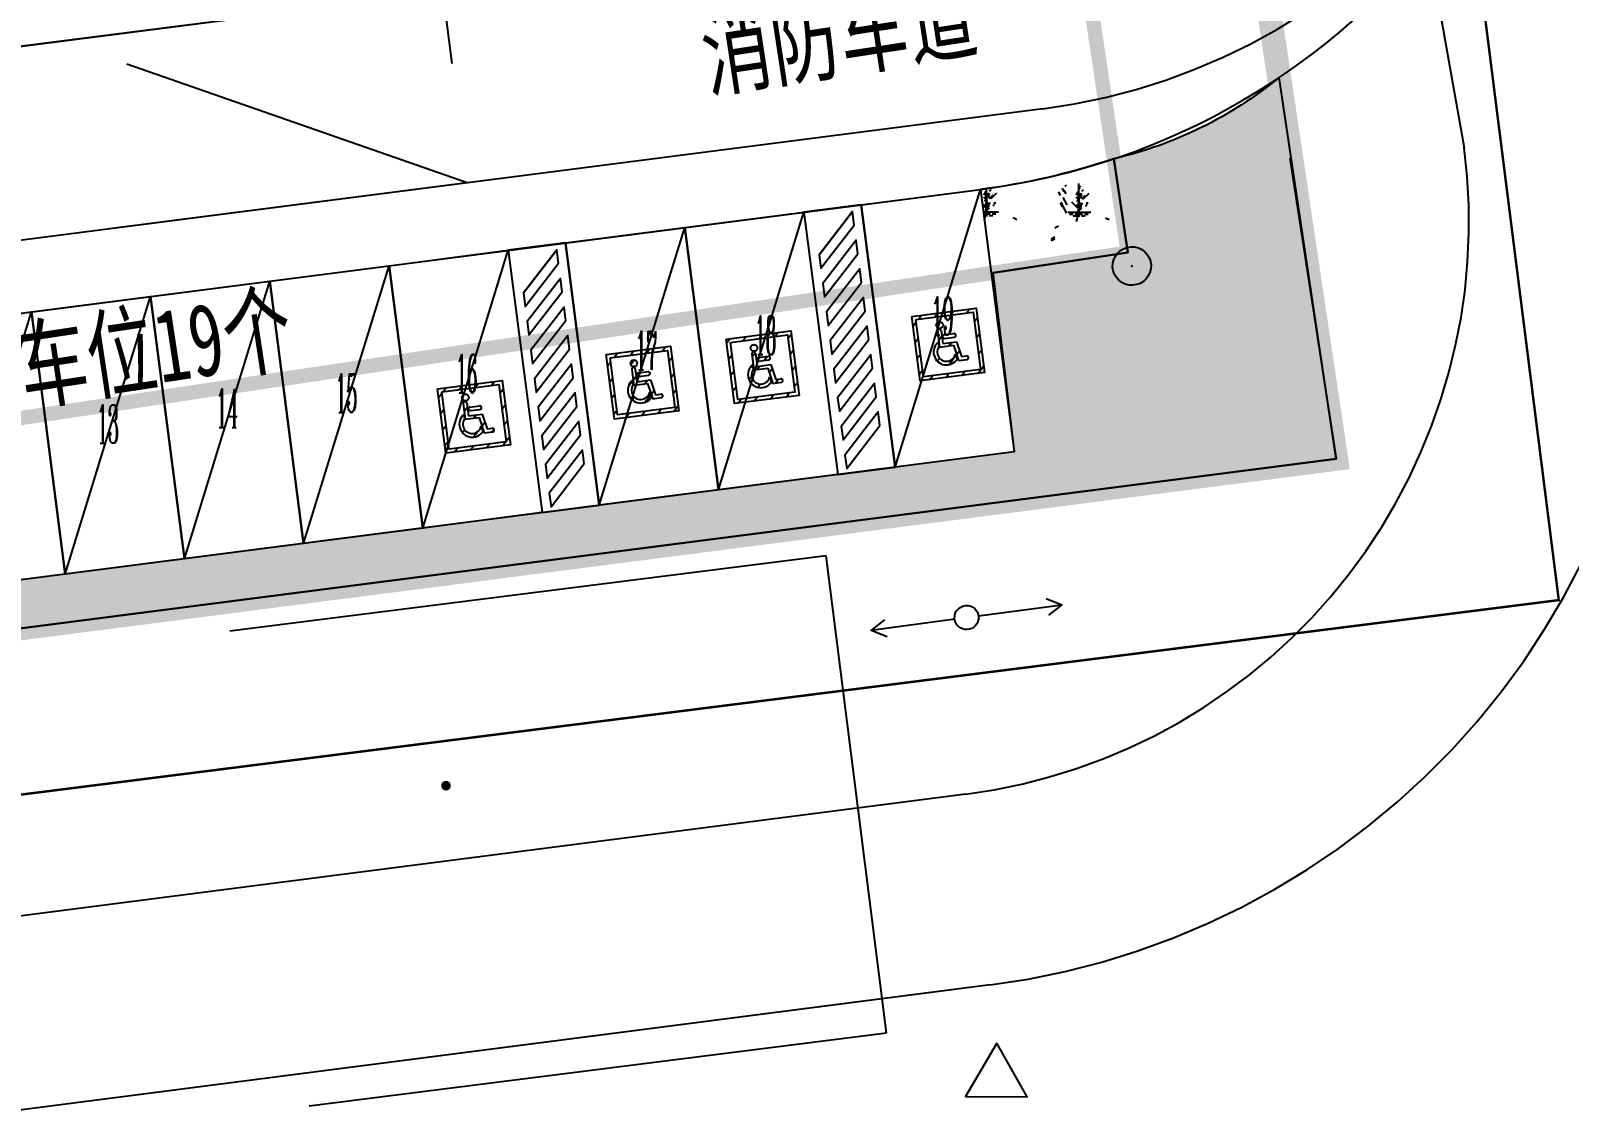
# Model space of a CAD drawing. Header units: millimetres. Extents: x 2463 to 59352, y -11079 to 11941.
# Drawn here: x 6292.01 to 6324, y 1735.84 to 1758.39 of the extents above; entities that cross this region are included whole.
import ezdxf
from ezdxf.enums import TextEntityAlignment as Align

# ---------------------------------------------------------------- set-up
doc = ezdxf.new("R2010")
doc.units = ezdxf.units.MM
doc.header["$LTSCALE"] = 10
doc.linetypes.add('ACAD_ISO04W100', pattern=[30, 24, -3, 0, -3])
doc.linetypes.add('DASH', pattern=[0.35, 0.25, -0.1])
for name, color, linetype in [('0-HATCH', 8, 'Continuous'), ('1：500地形', 8, 'Continuous'), ('DIM_IDEN', 3, 'Continuous'), ('停车位', 5, 'Continuous'), ('地下车库轮廓线', 5, 'Continuous'), ('垃圾桶', 6, 'Continuous'), ('植被层', 3, 'Continuous'), ('消防', 6, 'Continuous'), ('消防登高面', 42, 'Continuous'), ('消防道路', 30, 'Continuous'), ('用地', 7, 'Continuous'), ('道路', 4, 'Continuous')]:
    doc.layers.add(name, color=color, linetype=linetype)
doc.layers.add('0-标注', color=7, linetype='Continuous', lineweight=0)
doc.styles.add('-黑体', font='')
doc.styles.add('_TCH_LABEL', font='COMPLEX', dxfattribs={"bigfont": 'GBCBIG'})
doc.styles.get('-黑体').set_extended_font_data('SimHei')
doc.linetypes.add('FENCELINE1', pattern='A,6.35,-2.54,[133,ltypeshp.shx,S=2.54,R=0,X=-2.54,Y=0],-2.54,25.4', length=36.83)
pattern_1 = [(359.8518462642477, (-494927.7248257527, -3415132.240320678), (2.606714303710045, 2.593268312156198), [0.39, -0.078, 0.104, -0.078, 0.39, -1.56]), (359.8518462642477, (-494927.8546236282, -3415132.161984789), (2.606714303710045, 2.593268312156198), [0.26, -0.195, 0.39, -0.195, 0.26, -1.3]), (359.8518462642477, (-494926.9419374721, -3415131.124341314), (2.606714303710045, 2.593268312156198), [0.325, -0.13, 0.325, -1.82]), (359.8518462642477, (-494928.2405885269, -3415130.600981554), (2.606714303710045, 2.593268312156198), [0.13, -0.26, 0.13, -2.08]), (89.85184626424763, (-494927.9805893961, -3415130.601653854), (-2.593268312156198, 2.606714303710045), [0.234, -2.366]), (89.85184626424763, (-494927.2046258012, -3415132.163665538), (-2.593268312156198, 2.606714303710045), [0.26, -2.34]), (89.85184626424763, (-494926.5519387759, -3415131.125349763), (-2.593268312156198, 2.606714303710045), [0.26, -2.34]), (44.85184626424764, (-494926.8666941611, -3415132.19053944), (0.006722995772955593, 2.599991306398672), [0.26, -3.41695525]), (134.8518462642477, (-494927.5426919012, -3415132.188791461), (-2.599991306398672, 0.006722995772955816), [0.26, -3.41695525]), (63.28679508424764, (-494926.9446602854, -3415132.177337794), (0.006722998138063888, 2.599991305020362), [0.2599999999999998, -5.553776499999997]), (75.81560279424764, (-494927.0746262358, -3415132.164001687), (0.006722995870009397, 2.599991307543387), [0.26, -10.4600745]), (75.81560279424764, (-494926.4219392106, -3415131.125685913), (0.006722995870009397, 2.599991307543387), [0.208, -10.5120745]), (75.81560279424764, (-494927.92858957, -3415130.601788314), (0.006722995870009397, 2.599991307543387), [0.182, -10.5380745]), (103.8880897342476, (-494927.3346253666, -3415132.163329388), (0.006722971412663187, 2.599991301543218), [0.26, -10.4600745]), (103.8880897342476, (-494926.6819383414, -3415131.125013614), (0.006722971412663187, 2.599991301543218), [0.208, -10.5120745]), (103.8880897342476, (-494928.0325892223, -3415130.601519394), (0.006722971412663187, 2.599991301543218), [0.182, -10.5380745]), (116.4168974642477, (-494927.464658547, -3415132.175993195), (0.006722952192055247, 2.59999128501449), [0.2599999999999998, -5.553773499999997])]

# ---------------------------------------------------------------- blocks, each defined once
blk = doc.blocks.new('110103200')
blk.add_circle((0, 0), 0.8)
blk.add_point((0, 0))
blk = doc.blocks.new('720100000')
at = {"const_width": 0.2}
blk.add_lwpolyline([(-0.1, 0, 1), (0.1, 0, 1)], format="xyb", close=True, dxfattribs=at)
blk = doc.blocks.new('510201003')
at = {"linetype": 'Continuous'}
blk.add_line((0.5, 0), (4, 0), dxfattribs=at)
at = {"linetype": 'Continuous', "flags": 128}
blk.add_lwpolyline([(3.387748909760055, 0.35355), (4, 0), (3.387748909760055, -0.35355)], dxfattribs=at)
blk = doc.blocks.new('510301000')
at = {"linetype": 'Continuous'}
blk.add_circle((0, 0), 0.5, dxfattribs=at)
blk = doc.blocks.new('v6jdfhj')
for p, q in [((220859.7830084427, 66855.66488185759), (220859.8376182778, 61355.66488281127)), ((221059.7830083836, 65938.17679673072), (221859.7830083826, 66738.17679673003)), ((222059.7830083836, 66855.67679673072), (222059.8376182187, 61355.6767976844))]:
    blk.add_line(p, q)
blk.add_lwpolyline([(220859.8376181595, 61355.67679863809), (222059.7830083836, 61355.67679863809), (222059.7830083836, 66855.67679673072), (220859.8376181595, 66855.67679673072)], close=True)
for points in [[(221859.7830083829, 66455.3340842557), (221859.7830083826, 66738.17679673003), (221059.7830083836, 65938.17679673072), (221059.7830083832, 65655.33408425575), (221859.7830083829, 66455.3340842557)], [(221859.7830083829, 65855.33408425571), (221859.7830083826, 66138.17679673003), (221059.7830083835, 65338.17679673073), (221059.7830083832, 65055.33408425576), (221859.7830083829, 65855.33408425571)], [(221859.7830083829, 65255.3340842557), (221859.7830083826, 65538.17679673003), (221059.7830083835, 64738.17679673073), (221059.7830083832, 64455.33408425576), (221859.7830083829, 65255.3340842557)], [(221859.7830083829, 64655.3340842557), (221859.7830083826, 64938.17679673003), (221059.7830083835, 64138.17679673073), (221059.7830083832, 63855.33408425576), (221859.7830083829, 64655.3340842557)], [(221859.7830083829, 64055.3340842557), (221859.7830083826, 64338.17679673003), (221059.7830083835, 63538.17679673073), (221059.7830083832, 63255.33408425576), (221859.7830083829, 64055.3340842557)], [(221859.7830083829, 63455.3340842557), (221859.7830083826, 63738.17679673003), (221059.7830083835, 62938.17679673073), (221059.7830083832, 62655.33408425576), (221859.7830083829, 63455.3340842557)], [(221859.7830083829, 62855.3340842557), (221859.7830083826, 63138.17679673003), (221059.7830083835, 62338.17679673073), (221059.7830083832, 62055.33408425576), (221859.7830083829, 62855.3340842557)], [(221859.7830083829, 62255.3340842557), (221859.7830083826, 62538.17679673003), (221059.7830083835, 61738.17679673073), (221059.7830083832, 61455.33408425576), (221859.7830083829, 62255.3340842557)]]:
    blk.add_lwpolyline(points)
blk = doc.blocks.new('sfc b')
h = blk.add_hatch()
h.set_pattern_fill('ANSI31', color=256, scale=100, style=0)
h.set_pattern_definition([(225, (677380.2811027573, 1165054.173517821), (-112.2532015133644, 112.2532015133644), [])])
h.paths.add_polyline_path([(169930.6200891825, 65037.77983471533), (170830.6200891821, 65037.77983471533), (170830.6200891821, 64862.12179676737), (170780.6200891821, 64862.12179676737), (170780.6200891821, 64987.77983471533), (169980.6200891821, 64987.77983471533), (169980.6200891825, 64862.12179676737), (169930.6200891821, 64862.12179676714)])
h.paths.add_polyline_path([(169930.6200891821, 64862.12179676737), (169980.6200891821, 64862.12179676737), (169980.6200891821, 64187.77983471533), (170780.6200891821, 64187.77983471533), (170780.6200891821, 64862.12179676737), (170830.6200891821, 64862.12179676737), (170830.6200891821, 64137.77983471533), (169930.6200891821, 64137.77983471533)])
h = blk.add_hatch()
h.set_pattern_fill('ANSI31', color=256, scale=100, style=0)
h.set_pattern_definition([(225, (677380.2811027573, 1168754.173517821), (-112.2532015133644, 112.2532015133644), [])])
h.paths.add_polyline_path([(170249.1511917286, 64869.62179372358, 0.0401897849788628), (170249.7550135631, 64862.12179676737), (170342.3077341676, 64862.12179676737, 0.0401897849788628), (170342.9115560021, 64869.62179372358, 1)])
h.paths.add_polyline_path([(170342.3077341676, 64862.12179676737), (170249.7550135631, 64862.12179676737, 0.8509784460691371)])
h.paths.add_polyline_path([(170305.2342530637, 64789.74134081547, 1), (170255.2342530637, 64789.74134081547), (170255.2342530637, 64568.9132415358), (170449.7596551449, 64568.35313132071), (170492.5983152966, 64348.97621101714), (170611.6756612341, 64348.97621101714, 1), (170611.6756612341, 64398.97621101714), (170538.9862647619, 64398.97621101714), (170496.7370833833, 64610.49902480203), (170305.2342530632, 64610.49902480203)])
h.paths.add_polyline_path([(170475.7760823266, 64729.41746579079, -1), (170475.7760823261, 64679.41746579055), (170340.6496082553, 64679.41746579055, -1), (170340.6496082553, 64729.41746579055)], flags=17)
h.paths.add_polyline_path([(170245.2342530637, 64638.69221788659, 1.153999100683065), (170478.0154887414, 64371.47764419872), (170463.7553502129, 64444.50386076179, -1.205049577259265), (170245.2342530637, 64573.20528645455)])
for p, q in [((170245.2342530637, 64638.69221788706), (170245.2342530637, 64573.20528645455)), ((170255.2342530637, 64789.74134081547), (170255.2342530637, 64568.9132415358)), ((170305.2342530637, 64789.74134081547), (170305.2342530637, 64610.49902480203)), ((170340.6496082553, 64729.41746579055), (170475.7760823261, 64729.41746579055)), ((170340.6496082553, 64679.41746579055), (170475.7760823261, 64679.41746579055)), ((170255.2342530637, 64568.9132415358), (170449.7596551449, 64568.35313132071)), ((170305.2342530637, 64610.49902480203), (170496.7370833833, 64610.49902480203)), ((170449.7596551449, 64568.35313132071), (170492.5983152966, 64348.97621101714)), ((170463.7553502129, 64444.50386076179), (170478.0154887414, 64371.47764419895)), ((170496.7370833833, 64610.49902480203), (170538.9862647619, 64398.97621101714)), ((170492.5983152966, 64348.97621101714), (170611.6756612341, 64348.97621101714)), ((170538.9862647619, 64398.97621101714), (170611.6756612341, 64398.97621101714))]:
    blk.add_line(p, q)
for points in [[(169930.6200891821, 65037.77983471533), (170830.6200891821, 65037.77983471533), (170830.6200891821, 64137.77983471533), (169930.6200891821, 64137.77983471533)], [(169980.6200891821, 64987.77983471533), (170780.6200891821, 64987.77983471533), (170780.6200891821, 64187.77983471533), (169980.6200891821, 64187.77983471533)]]:
    blk.add_lwpolyline(points, close=True)
blk.add_circle((170296.0313738653, 64869.62179372358), 46.88018213678151)
for centre, radius, start, end in [((170342.4223440475, 64488.35684668823), 179.0146610267693, 122.8816666210216, 319.2391679187314), ((170280.2342530637, 64789.74134081547), 25, 0, 180), ((170340.6496082553, 64704.41746579055), 24.999999999999, 90.00000000000001, 270), ((170340.6496082553, 64704.41746579055), 24.99999999999946, 90.00000000000001, 270), ((170475.7760823261, 64704.41746579079), 24.99999999999856, 270, 90.00000000000001), ((170342.4223440475, 64488.35684668823), 129.0146610267693, 138.8779578731298, 340.1287921116561), ((170611.6756612341, 64373.97621101714), 25, 270, 90.00000000000001)]:
    blk.add_arc(centre, radius, start, end)

msp = doc.modelspace()

# ---------------------------------------------------------------- hatches: boundary and pattern name
at = {"layer": '植被层'}
h = msp.add_hatch(dxfattribs=at)
h.set_pattern_fill('草坪或沼泽', color=256, scale=0.5, angle=-0.148153735752361)
h.set_pattern_definition(pattern_1)
edge = h.paths.add_edge_path()
edge.add_line((6219.825299396618, 1760.981765636132), (6219.021946314811, 1762.215611214639))
edge.add_line((6219.021946314811, 1762.215611214639), (6232.799376330486, 1771.186053207033))
edge.add_line((6232.799376330486, 1771.186053207033), (6233.788648542164, 1769.666660016292))
edge.add_line((6233.788648542164, 1769.666660016292), (6242.147008098693, 1773.297389047575))
edge.add_line((6242.147008098693, 1773.297389047575), (6256.382021858155, 1775.424814068601))
edge.add_line((6256.382021858155, 1775.424814068601), (6255.835519443413, 1779.084117893484))
edge.add_line((6255.835519443413, 1779.084117893484), (6261.214515122732, 1779.887966742162))
edge.add_line((6261.214515122732, 1779.887966742162), (6261.202035052791, 1779.971477768273))
edge.add_line((6261.202035052791, 1779.971477768273), (6270.805334588194, 1781.925099353661))
edge.add_line((6270.805334588194, 1781.925099353661), (6270.665790185421, 1782.611049339064))
edge.add_line((6270.665790185421, 1782.611049339064), (6281.151025428991, 1784.74408531597))
edge.add_line((6281.151025428991, 1784.74408531597), (6281.888617304301, 1781.118349964619))
edge.add_line((6281.888617304301, 1781.118349964619), (6283.456502970164, 1781.437308736035))
edge.add_line((6283.456502970164, 1781.437308736035), (6282.798650933053, 1784.671071913448))
edge.add_line((6282.798650933053, 1784.671071913448), (6285.15047915574, 1785.14950985171))
edge.add_line((6285.15047915574, 1785.14950985171), (6285.070739335993, 1785.541481868253))
edge.add_line((6285.070739335993, 1785.541481868253), (6286.492310148695, 1785.830678680801))
edge.add_line((6286.492310148695, 1785.830678680801), (6286.245593788366, 1787.056354900245))
edge.add_line((6286.245593788366, 1787.056354900245), (6301.872698540074, 1790.235455906373))
edge.add_line((6301.872698540074, 1790.235455906373), (6302.25762274131, 1788.323512232751))
edge.add_line((6302.25762274131, 1788.323512232751), (6302.946990116763, 1788.463751843088))
edge.add_line((6302.946990116763, 1788.463751843088), (6303.06659949411, 1787.875795256701))
edge.add_line((6303.06659949411, 1787.875795256701), (6303.850542469563, 1788.035274839383))
edge.add_line((6303.850542469563, 1788.035274839383), (6304.608009481077, 1784.311840311513))
edge.add_line((6304.608009481077, 1784.311840311513), (6308.717830523239, 1785.14792046452))
edge.add_line((6308.717830523239, 1785.14792046452), (6311.142801651937, 1773.293404840753))
edge.add_line((6311.142801651937, 1773.293404840753), (6311.88187741503, 1773.443758913205))
edge.add_line((6311.88187741503, 1773.443758913205), (6313.641063300691, 1761.595705293474))
edge.add_line((6313.641063300691, 1761.595705293474), (6313.704655652722, 1761.162631836609))
edge.add_arc((6310.398505546707, 1769.533376820274), 9.000000005836915, 291.5522781783099, 317.6646500098786)
edge.add_line((6317.051447059815, 1763.472158351336), (6312.073712289422, 1796.854872548842))
edge.add_line((6312.073712289422, 1796.854872548842), (6259.735341947266, 1784.722715391666))
edge.add_line((6259.735341947266, 1784.722715391666), (6227.866370813312, 1771.138929065672))
edge.add_line((6227.866370813312, 1771.138929065672), (6209.217897702563, 1758.928784521651))
edge.add_line((6209.217897702563, 1758.928784521651), (6199.356566654549, 1749.127960686927))
edge.add_line((6199.356566654549, 1749.127960686927), (6249.981857055654, 1710.121617495903))
edge.add_line((6249.981857055654, 1710.121617495903), (6254.997388008547, 1706.257194793672))
edge.add_arc((6262.95713611608, 1716.569581686874), 13.0270070764717, 187.3645516287885, 232.336784228711, ccw=False)
edge.add_line((6250.037593286515, 1714.899753420968), (6249.940718530301, 1715.65438312281))
edge.add_arc((6248.452927725071, 1715.463389618677), 1.49999999958211, 7.315272723952215, 52.24087584705148)
edge.add_line((6249.371442505073, 1716.649277723749), (6241.444641902026, 1722.788850422838))
edge.add_line((6241.444641902026, 1722.788850422838), (6239.714325711919, 1722.530268196837))
edge.add_line((6239.714325711919, 1722.530268196837), (6239.444128836187, 1724.33831483068))
edge.add_line((6239.444128836187, 1724.33831483068), (6234.988295056422, 1727.789507410844))
edge.add_line((6234.988295056422, 1727.789507410844), (6233.699415504905, 1727.596905357093))
edge.add_line((6233.699415504905, 1727.596905357093), (6233.498151535141, 1728.94367350394))
edge.add_line((6233.498151535141, 1728.94367350394), (6232.263499287686, 1729.899953043443))
edge.add_line((6232.263499287686, 1729.899953043443), (6232.079770143524, 1729.662775506155))
edge.add_line((6232.079770143524, 1729.662775506155), (6220.22120396307, 1738.848313994595))
edge.add_arc((6228.884649197835, 1750.036440587957), 14.15024593443052, 180.7619130778784, 232.2478483555007, ccw=False)
edge.add_arc((6228.875765292529, 1750.114265753311), 14.14261244010287, 129.7875696169194, 181.0776574602675, ccw=False)
h = msp.add_hatch(dxfattribs=at)
h.set_pattern_fill('草坪或沼泽', color=256, scale=0.5, angle=-0.148153735752361)
h.set_pattern_definition(pattern_1)
edge = h.paths.add_edge_path()
edge.add_line((6310.238830040415, 1669.674988874589), (6267.627222779762, 1704.100416675099))
edge.add_line((6267.627222779762, 1704.100416675099), (6257.4774680071, 1711.920713875332))
edge.add_line((6257.4774680071, 1711.920713875332), (6253.737220634912, 1741.056289228965))
edge.add_line((6253.737220634912, 1741.056289228965), (6319.152114914295, 1749.487946103216))
edge.add_line((6319.152114914295, 1749.487946103216), (6317.966936390005, 1757.418873499968))
edge.add_arc((6312.649011916512, 1763.887866954674), 8.374257998342467, 282.9763319389739, 309.4223815205824, ccw=False)
edge.add_line((6314.529439297885, 1755.727463172638), (6314.821324639752, 1753.774297479429))
edge.add_line((6314.821324639752, 1753.774297479429), (6312.01530358536, 1753.354959572089))
edge.add_line((6312.01530358536, 1753.354959572089), (6312.459205710418, 1749.633535342646))
edge.add_line((6312.459205710418, 1749.633535342646), (6262.968681926404, 1743.254451786988))
edge.add_line((6262.968681926404, 1743.254451786988), (6262.617128814834, 1745.981888387241))
edge.add_line((6262.617128814834, 1745.981888387241), (6254.137503498672, 1744.705574869067))
edge.add_arc((6261.431331724832, 1739.539020644856), 8.938300327492476, 144.688302373438, 187.3893284407447)
edge.add_line((6252.567262785133, 1738.389457868767), (6255.503500039429, 1715.516916759667))
edge.add_arc((6264.430244874124, 1716.662877788656), 9.000000001317122, 187.315272747726, 232.3860630977999)
edge.add_line((6258.937204077463, 1709.533606940304), (6306.752165066924, 1671.206607143749))
edge.add_arc((6314.502315503052, 1681.68807441637), 13.03556626961917, 233.5202360409577, 248.0950434526585)
edge.add_line((6309.639162259789, 1669.593624098115), (6310.238830277611, 1669.67498839682))
edge.add_arc((6310.238829491633, 1669.674988304154), 7.914218759694485e-07, 6.724115515914121, 46.10835091058675)
h = msp.add_hatch(dxfattribs=at)
h.set_pattern_fill('植物', color=256, scale=0.5, angle=-0.148153735752361)
h.set_pattern_definition([(359.8518462642477, (-485648.6893034801, -3416499.029400707), (1.924958255047418, 1.915028907438423), [0.1344, -0.0384, 0.0768, -1.6704]), (359.8518462642477, (-485648.7660039298, -3416498.990802248), (1.924958255047418, 1.915028907438423), [0.0768, -0.0384, 0.1536, -0.0384, 0.0768, -1.536]), (359.8518462642477, (-485648.804304508, -3416498.952303083), (1.924958255047418, 1.915028907438423), [0.192, -0.0768, 0.2112, -1.44]), (359.8518462642477, (-485648.4198093244, -3416498.76129666), (1.924958255047418, 1.915028907438423), [0.0384, -1.8816]), (89.85184626424763, (-485648.573954925, -3416498.97209878), (-1.915028907438423, 1.924958255047418), [0.6144, -1.3056]), (89.85184626424763, (-485648.5816348993, -3416498.972078921), (-1.915028907438423, 1.924958255047418), [0.02496, -0.0192, 0.16704, -0.0288, 0.1632, -1.5168]), (89.85184626424763, (-485648.5662749506, -3416498.972118639), (-1.915028907438423, 1.924958255047418), [0.0576, -0.02496, 0.0192, -0.04224, 0.192, -1.584]), (44.85184626424764, (-485648.4963111872, -3416498.645898458), (0.004964673786658602, 1.919993574344168), [0.1086144, -2.60667555]), (44.85184626424764, (-485648.4579113155, -3416498.645997752), (0.004964673786658602, 1.919993574344168), [0.162912, -2.55237795]), (44.85184626424764, (-485648.5340656512, -3416498.396199999), (0.004964673786658602, 1.919993574344168), [0.0271488, -2.68814115]), (44.85184626424764, (-485648.5533648805, -3416498.434550224), (0.004964673786658602, 1.919993574344168), [0.0271488, -2.68814115]), (44.85184626424764, (-485648.4959140133, -3416498.492298972), (0.004964673786658602, 1.919993574344168), [0.0542976, -2.66099235]), (44.85184626424764, (-485648.5345124719, -3416498.568999421), (0.004964673786658602, 1.919993574344168), [0.0542976, -2.66099235]), (44.85184626424764, (-485648.4199086179, -3416498.799696532), (0.004964673786658602, 1.919993574344168), [0.0542976, -2.66099235]), (44.85184626424764, (-485648.5352075262, -3416498.837798523), (0.004964673786658602, 1.919993574344168), [0.0542976, -2.66099235]), (44.85184626424764, (-485648.5738059847, -3416498.914498973), (0.004964673786658602, 1.919993574344168), [0.1086144, -2.60667555]), (134.8518462642477, (-485648.5729123435, -3416498.568900128), (-1.919993574344167, 0.004964673786658823), [0.0542976, -2.66099235]), (134.8518462642477, (-485648.6885091322, -3416498.722201734), (-1.919993574344167, 0.004964673786658823), [0.0542976, -2.66099235]), (134.8518462642477, (-485648.6121065629, -3416498.875999807), (-1.919993574344167, 0.004964673786658823), [0.0542976, -2.66099235]), (134.8518462642477, (-485648.6111136281, -3416498.492001091), (-1.919993574344167, 0.004964673786658823), [0.0542976, -2.66099235]), (134.8518462642477, (-485648.6886084257, -3416498.760601606), (-1.919993574344167, 0.004964673786658823), [0.16291776, -2.5523722]), (134.8518462642477, (-485648.6116100955, -3416498.684000449), (-1.919993574344167, 0.004964673786658823), [0.1086144, -2.60667555]), (134.8518462642477, (-485648.6498113802, -3416498.607101412), (-1.919993574344167, 0.004964673786658823), [0.1086144, -2.60667555]), (26.41689746424764, (-485648.419312857, -3416498.569297302), (1.919993529241992, -0.004964583458889975), [0.08586239999999999, -4.2073876]), (26.41689746424764, (-485648.4967083611, -3416498.799497945), (1.919993529241992, -0.004964583458889975), [0.08586239999999999, -4.2073876]), (26.41689746424764, (-485648.4968076546, -3416498.837897816), (1.919993529241992, -0.004964583458889975), [0.08586239999999999, -4.2073876]), (63.28679506424765, (-485648.5726641098, -3416498.472900449), (0.004964679019530652, 1.919993571480327), [0.08586239999999999, -4.2073876]), (63.28679506424765, (-485648.5738059847, -3416498.914498973), (0.004964679019530652, 1.919993571480327), [0.08586239999999999, -4.2073876]), (63.28679506424765, (-485648.534115298, -3416498.415399935), (0.004964679019530652, 1.919993571480327), [0.0429312, -4.2503188]), (63.28679506424765, (-485648.5349096457, -3416498.722598908), (0.004964679019530652, 1.919993571480327), [0.08586239999999999, -4.2073876]), (63.28679506424765, (-485648.5737066913, -3416498.876099101), (0.004964679019530652, 1.919993571480327), [0.25759488, -4.035655200000001]), (63.28679506424765, (-485648.4960133068, -3416498.530698843), (0.004964679019530652, 1.919993571480327), [0.08586239999999999, -4.2073876]), (63.28679506424765, (-485648.5731109304, -3416498.645699871), (0.004964679019530652, 1.919993571480327), [0.17173056, -4.1215196]), (75.81560256424764, (-485648.5737066913, -3416498.876099101), (0.004964686428146349, 1.919993579709971), [0.1583231999999999, -7.758038499999997]), (116.4168974642477, (-485648.5739052782, -3416498.952898844), (0.004964583458889419, 1.919993529241992), [0.25759488, -4.035655200000001]), (116.4168974642477, (-485648.5725151696, -3416498.415300642), (0.004964583458889419, 1.919993529241992), [0.0384, -4.25485]), (116.4168974642477, (-485648.6504071411, -3416498.837500643), (0.004964583458889419, 1.919993529241992), [0.08586239999999999, -4.2073876]), (116.4168974642477, (-485648.6882112518, -3416498.607002119), (0.004964583458889419, 1.919993529241992), [0.08586239999999999, -4.2073876]), (116.4168974642477, (-485648.5729123435, -3416498.568900128), (0.004964583458889419, 1.919993529241992), [0.08586239999999999, -4.2073876]), (116.4168974642477, (-485648.6112129216, -3416498.530400963), (0.004964583458889419, 1.919993529241992), [0.08586239999999999, -4.2073876]), (116.4168974642477, (-485648.5734088109, -3416498.760899486), (0.004964583458889419, 1.919993529241992), [0.17173056, -4.1215196]), (153.2867950642477, (-485648.7268097104, -3416498.683702569), (-1.919993571480327, 0.004964679019530873), [0.08586239999999995, -4.207387599999997])])
edge = h.paths.add_edge_path()
edge.add_line((6311.756250202687, 1755.088428530731), (6311.980310972753, 1753.349730199558))
edge.add_line((6311.980310972753, 1753.349730199558), (6314.821324639752, 1753.774297479429))
edge.add_line((6314.821324639752, 1753.774297479429), (6314.529439297885, 1755.727463172638))
edge.add_arc((6309.902606537189, 1769.469457840436), 14.49999996018085, 277.3446472067001, 288.608016672859, ccw=False)

# ---------------------------------------------------------------- linework, layer by layer
at = {"linetype": 'FENCELINE1', "ltscale": 9e-05, "elevation": 1.249999999999999}
msp.add_lwpolyline([(6318.190066831916, 1755.741335583274), (6319.152115743231, 1749.487946209852), (6253.737220634912, 1741.056289228965), (6257.4774680071, 1711.920713875332), (6267.627222779762, 1704.100416675099), (6288.933026410088, 1686.887702774611), (6310.239119606706, 1669.675028163829), (6310.541484354968, 1669.459515958913), (6385.091630059907, 1679.395552559645)], dxfattribs=at)
at = {"layer": '停车位'}
for points, elevation in [([(6309.979760595279, 1749.313610299845), (6309.276654395073, 1754.768483842612), (6311.756142221888, 1755.088077518978), (6312.459248421861, 1749.633203976677), (6309.979760595279, 1749.313610299845), (6311.756142221888, 1755.088077518978)], 1.067592353051685e-05), ([(6306.310129068939, 1748.840950330608), (6305.607022799582, 1754.295823397935), (6308.086510635943, 1754.615417551138), (6308.789616895521, 1749.160544006974), (6306.310129068939, 1748.840950330608), (6308.086510635943, 1754.615417551138)], 1.067592353051706e-05), ([(6303.830641179726, 1748.521356587187), (6303.127534910369, 1753.976229654514), (6305.60702274673, 1754.295823807717), (6306.310129006308, 1748.840950263553), (6303.830641179726, 1748.521356587187), (6305.60702274673, 1754.295823807717)], 1.067592353051685e-05), ([(6300.160999178568, 1748.048358138074), (6299.457892968816, 1753.503231204004), (6301.937380795631, 1753.82282488037), (6302.64048700515, 1748.367951813974), (6300.160999178568, 1748.048358138074), (6301.937380795631, 1753.82282488037)], 1.067592353051685e-05), ([(6297.68151135187, 1747.728764462174), (6296.978405142234, 1753.183637528569), (6299.457892968816, 1753.503231204004), (6300.160999178568, 1748.048358138074), (6297.68151135187, 1747.728764462174), (6299.457892968816, 1753.503231204004)], 1.067592353051685e-05), ([(6295.202023575113, 1747.409170308039), (6294.498917315419, 1752.864043852203), (6296.978405142234, 1753.183637528569), (6297.68151135187, 1747.728764462174), (6295.202023575113, 1747.409170308039), (6296.978405142234, 1753.183637528569)], 1.067592353051685e-05), ([(6292.722535748531, 1747.089576632139), (6292.019429488837, 1752.544450176303), (6294.498917315419, 1752.864043852203), (6295.202023515509, 1747.409170308971), (6292.722535748531, 1747.089576632139), (6294.498917315419, 1752.864043852203)], 1.067592353051685e-05), ([(6290.243133479993, 1746.769319242687), (6289.540027210753, 1752.224192310014), (6292.019515047114, 1752.543786462751), (6292.722621247203, 1747.088912919518), (6290.243133479993, 1746.769319242687), (6292.019515047114, 1752.543786462751)], 1.067592353051685e-05)]:
    msp.add_lwpolyline(points, dxfattribs=dict(at, elevation=elevation))
at = {"layer": '地下车库轮廓线', "linetype": 'DASH', "const_width": 0.3}
msp.add_lwpolyline([(6249.34839007052, 1743.989879310951), (6314.821324639752, 1753.774297479429), (6311.88187741503, 1773.443758913205), (6311.142801651937, 1773.293404840753), (6308.717830523239, 1785.14792046452), (6303.12582661331, 1784.010312905424), (6301.872764891335, 1790.235469404497), (6294.719290081792, 1788.780203627777), (6291.534648213217, 1788.132337444351)], dxfattribs=at)
at = {"layer": '地下车库轮廓线', "color": 251, "linetype": 'DASH', "ltscale": 5, "const_width": 0.05}
msp.add_lwpolyline([(6325.96777304201, 1685.440739624557), (6312.872108875805, 1683.784363677614), (6312.489385706986, 1686.810255756491), (6306.83439160415, 1686.09499648668), (6305.598383891136, 1695.867139884625), (6286.946983163334, 1693.508059236576), (6286.256826359635, 1698.964585898333), (6280.89955676257, 1698.286983784177), (6278.490335833254, 1717.334804419783), (6274.323534186611, 1716.807775772997), (6274.122708460231, 1718.395547264145), (6267.376457260661, 1717.542262540554), (6266.159349004827, 1727.165593391639), (6265.365595362238, 1727.065210882929), (6263.859800078413, 1738.970354627707), (6323.782384344233, 1746.549528231268), (6320.757980111493, 1770.459006519412), (6326.016350928085, 1771.124099867307)], dxfattribs=at)
at = {"layer": '垃圾桶', "color": 251}
msp.add_lwpolyline([(6312.096782159673, 1737.334791993146), (6311.44504849284, 1736.230440684949), (6312.727311462661, 1736.218198141438)], close=True, dxfattribs=at)
at = {"layer": '植被层'}
for points in [[(6310.238830040415, 1669.674988874589), (6267.627222779762, 1704.100416675099), (6257.4774680071, 1711.920713875332), (6253.737220634912, 1741.056289228965), (6319.152114914295, 1749.487946103216), (6317.966936390005, 1757.418873499968, -0.1159075715362104), (6314.529439297885, 1755.727463172638), (6314.821324639752, 1753.774297479429), (6312.01530358536, 1753.354959572089), (6312.459205710418, 1749.633535342646), (6262.968681926404, 1743.254451786988), (6262.617128814834, 1745.981888387241), (6254.137503498672, 1744.705574869067, 0.1885047243422807), (6252.567262785133, 1738.389457868767), (6255.503500039429, 1715.516916759667, 0.1992334895236228), (6258.937204077463, 1709.533606940304), (6306.752165066924, 1671.206607143749, 0.06368046449625227), (6309.639162259789, 1669.593624098115), (6310.238830277611, 1669.67498839682, 0.173568699994878)], [(6311.756250202687, 1755.088428530731), (6311.980310972753, 1753.349730199558), (6314.821324639752, 1753.774297479429), (6314.529439297885, 1755.727463172638, -0.04918532602722099), (6311.756250202687, 1755.088428530731)]]:
    msp.add_lwpolyline(points, format="xyb", close=True, dxfattribs=at)
at = {"layer": '消防', "linetype": 'DASH', "ltscale": 3}
msp.add_lwpolyline([(6301.083998307035, 1755.225237082579), (6281.248095693796, 1752.668487178982), (6279.969720832685, 1762.58643873863), (6299.80562338562, 1765.14318815468), (6301.083998307035, 1755.225237082579), (6279.969720832685, 1762.58643873863), (6281.248095693796, 1752.668487178982), (6299.80562338562, 1765.14318815468)], dxfattribs=at)
at = {"layer": '消防登高面', "color": 8, "linetype": 'DASH', "ltscale": 5}
msp.add_lwpolyline([(6280.435310938543, 1733.841251075622), (6309.801943958186, 1737.550815363769), (6308.548905394129, 1747.47199965071), (6279.18227243281, 1743.762434885261)], close=True, dxfattribs=at)
at = {"layer": '消防道路', "linetype": 'DASH', "ltscale": 10}
for points in [[(6322.522941242993, 1785.249562749994), (6324.287631537505, 1771.291837842558, -0.4135036316503539), (6313.052191024328, 1756.767878028453), (6260.152476635851, 1749.949366046005, 0.4140634094825423), (6252.376269255214, 1739.877248869632), (6255.459841525795, 1715.857005474512, 0.1932515749096491), (6258.73075755223, 1710.002137944923), (6306.752165066924, 1671.206607143749, 0.2213805043858709), (6313.939966686974, 1669.121761480235), (6388.807625326708, 1679.215035758802)], [(6318.554532644544, 1784.747832547762), (6320.319222939057, 1770.790107640327, -0.4135036316535867), (6312.540841045296, 1760.735058538505), (6259.641126656819, 1753.916546556056, 0.4140634094798531), (6248.408827107081, 1739.367932856903), (6251.492399377605, 1715.347689461783, 0.1932515749097169), (6256.217055860239, 1706.890658585709), (6304.184104380636, 1668.139043324516, 0.2188007322960538), (6314.509310847878, 1665.16233112326), (6389.342050109381, 1675.250897750147)]]:
    msp.add_lwpolyline(points, format="xyb", dxfattribs=at)
at = {"layer": '消防道路', "color": 8, "linetype": 'DASH', "ltscale": 10}
for points in [[(6322.163825147874, 1776.706313272362), (6325.784211578344, 1756.46374134522, -0.4142537416635829), (6311.961410300139, 1738.547257293836), (6280.411639177853, 1734.480217748676)], [(6318.196664244026, 1776.194811205269), (6321.817108111196, 1755.951793979277, -0.4142537416635924), (6311.4500071526, 1742.514430950285), (6279.900236030315, 1738.447391405591)], [(6311.103002069782, 1738.436601018422), (6263.383385211377, 1732.285127899033, 0.1979185181252237), (6255.445206956852, 1727.750687180907, 0.1979185181252237)]]:
    msp.add_lwpolyline(points, format="xyb", dxfattribs=at)
at = {"layer": '用地', "color": 1, "linetype": 'ACAD_ISO04W100', "ltscale": 0.02, "const_width": 0.5, "flags": 128}
msp.add_lwpolyline([(6312.073712289422, 1796.854872548842), (6259.735341947266, 1784.722715391666), (6227.866340475362, 1771.13890558377), (6209.217897702563, 1758.928784521651), (6199.35656665484, 1749.127960686927), (6263.910431284314, 1699.389772952889), (6302.064149003099, 1668.565822902956), (6310.238830040415, 1669.674988874589), (6267.627222779762, 1704.100416675099), (6257.4774680071, 1711.920713875332), (6253.737220634912, 1741.056289228965), (6319.152115743231, 1749.487946209852)], close=True, dxfattribs=at)
at = {"layer": '道路'}
for p, q in [((6259.640363944609, 1753.916448246111), (6311.549043002686, 1760.607220667769)), ((6260.34347016577, 1748.461575044674), (6311.756250202687, 1755.088428530731))]:
    msp.add_line(p, q, dxfattribs=at)
msp.add_arc((6309.902606528749, 1769.469457879552), 14.5, 277.3446472226662, 7.205735701490639, dxfattribs=at)

# ---------------------------------------------------------------- block references
at = {"layer": '0-HATCH'}
for name, p, xscale, yscale, zscale, rotation in [('v6jdfhj', (6097.585460613222, 1660.074126312398, 1.0753081318362e-05), 0.001, 0.001, 0.001, 7.344647274332727), ('v6jdfhj', (6091.436384877105, 1659.28154065868, 1.075302113636269e-05), 0.001, 0.001, 0.001, 7.344647274332727), ('sfc b', (6069.998306343305, 1623.10513057083, 7.662221752541679e-08), 0.0015, 0.0015, 0.0015, 7.344647274332725), ('sfc b', (6066.138299381682, 1622.631907218956, 7.6619964386024e-08), 0.0015, 0.0015, 0.0015, 7.344647274332725), ('sfc b', (6063.639765070608, 1622.312537967116, 7.661973881727527e-08), 0.0015, 0.0015, 0.0015, 7.344647274332725), ('sfc b', (6060.13588687443, 1621.602763652225, 1.075302113636269e-05), 0.0015, 0.0015, 0.0015, 7.344647274332725)]:
    msp.add_blockref(name, p, dxfattribs=dict(at, xscale=xscale, yscale=yscale, zscale=zscale, rotation=rotation))
at = {"layer": '1：500地形', "color": 8, "linetype": 'Continuous', "extrusion": (-0.02249646185367215, 0.003258727077910039, 0.9997416115686583), "xscale": 0.4999999999983986, "yscale": 0.5000000000001075, "rotation": 97.84143009071664}
msp.add_blockref('110103200', (-2640.681722111982, 5996.830670081513, -132.6626578708421), dxfattribs=at)
at = {"layer": '1：500地形', "color": 8, "linetype": 'Continuous', "extrusion": (-0.02249646185367215, 0.003258727077910039, 0.9997416115686583), "yscale": 0.5000000000001075, "zscale": 0.4999999999999977}
for name, p, xscale, rotation in [('510301000', (-2632.955028758469, 5994.452601575548, -133.7636578708429), 0.4999999999983986, 97.84143009071664), ('510201003', (-2632.955028758469, 5994.452601575548, -133.7636578708429), 0.5000000000224175, 105.7683895778116), ('510201003', (-2632.955028758469, 5994.452601575548, -133.7636578708429), 0.5000000000274412, 285.9154689163778), ('720100000', (-2627.942139338924, 5984.264253099625, -132.5636578708421), 0.4999999999983986, 97.84143009071664)]:
    msp.add_blockref(name, p, dxfattribs=dict(at, xscale=xscale, rotation=rotation))

# ---------------------------------------------------------------- texts
at = {"layer": '0-标注', "style": '-黑体', "width": 0.7}
for s, p in [('消防车道', (6306.085716136995, 1757.148225639836)), ('机动车停车位19个', (6286.206663787803, 1749.77273050638))]:
    msp.add_text(s, height=1.5, rotation=8.642615605951521, dxfattribs=at).set_placement(p)
at = {"layer": 'DIM_IDEN', "style": '_TCH_LABEL'}
for s, width, p, p2 in [('19', 0.4105568685566862, (6310.740022959917, 1752.057742818613), (6311.193590548037, 1752.057742818613)), ('18', 0.4105568685566863, (6307.060782662449, 1751.658903956768), (6307.514350250569, 1751.658903956768)), ('17', 0.4105568685566862, (6304.581305339905, 1751.3395351813), (6305.034872928025, 1751.3395351813)), ('16', 0.4105568685566862, (6300.849134234335, 1750.858253372722), (6301.302701822455, 1750.858253372722)), ('15', 0.4105568685566862, (6298.342918396085, 1750.45177508507), (6298.796485984205, 1750.45177508507)), ('14', 0.3925937015869309, (6295.858397130245, 1750.139366675057), (6296.322031596881, 1750.139366675057)), ('13', 0.4105568685566861, (6293.383942733026, 1749.812587255501), (6293.837510321146, 1749.812587255501))]:
    msp.add_text(s, height=0.8, dxfattribs=dict(at, width=width)).set_placement(p, p2, align=Align.FIT)

doc.saveas('drawing.dxf')
